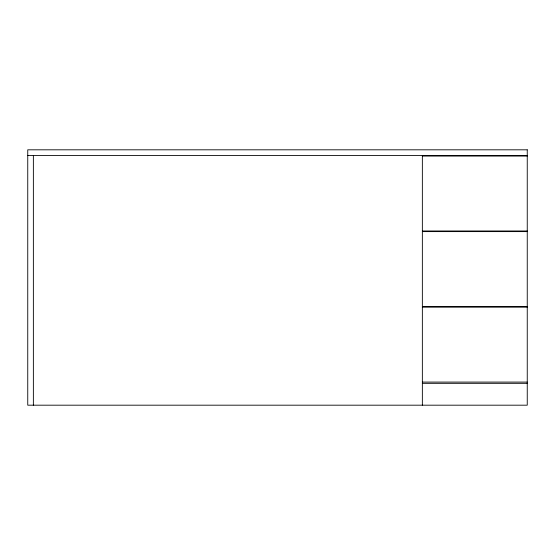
<?xml version="1.0" encoding="UTF-8"?>
<svg xmlns="http://www.w3.org/2000/svg" width="555" height="555" viewBox="0 0 555 555"><rect width="100%" height="100%" fill="white"/><g stroke="black" fill="none" stroke-linecap="round" stroke-linejoin="round"><path stroke-width="0.83" d="M27.75 155.435L527.25 155.435M422.355 156.059L527.25 156.059M422.355 230.984L527.25 230.984M422.355 231.608L527.25 231.608M422.355 306.533L527.25 306.533M422.355 307.158L527.25 307.158M422.355 382.083L527.25 382.083M422.355 383.332L527.25 383.332M422.355 155.435L422.355 405.185M33.369 155.435L33.369 405.185M527.25 149.815L27.75 149.815L27.75 405.185L527.25 405.185L527.25 149.815"/></g></svg>
